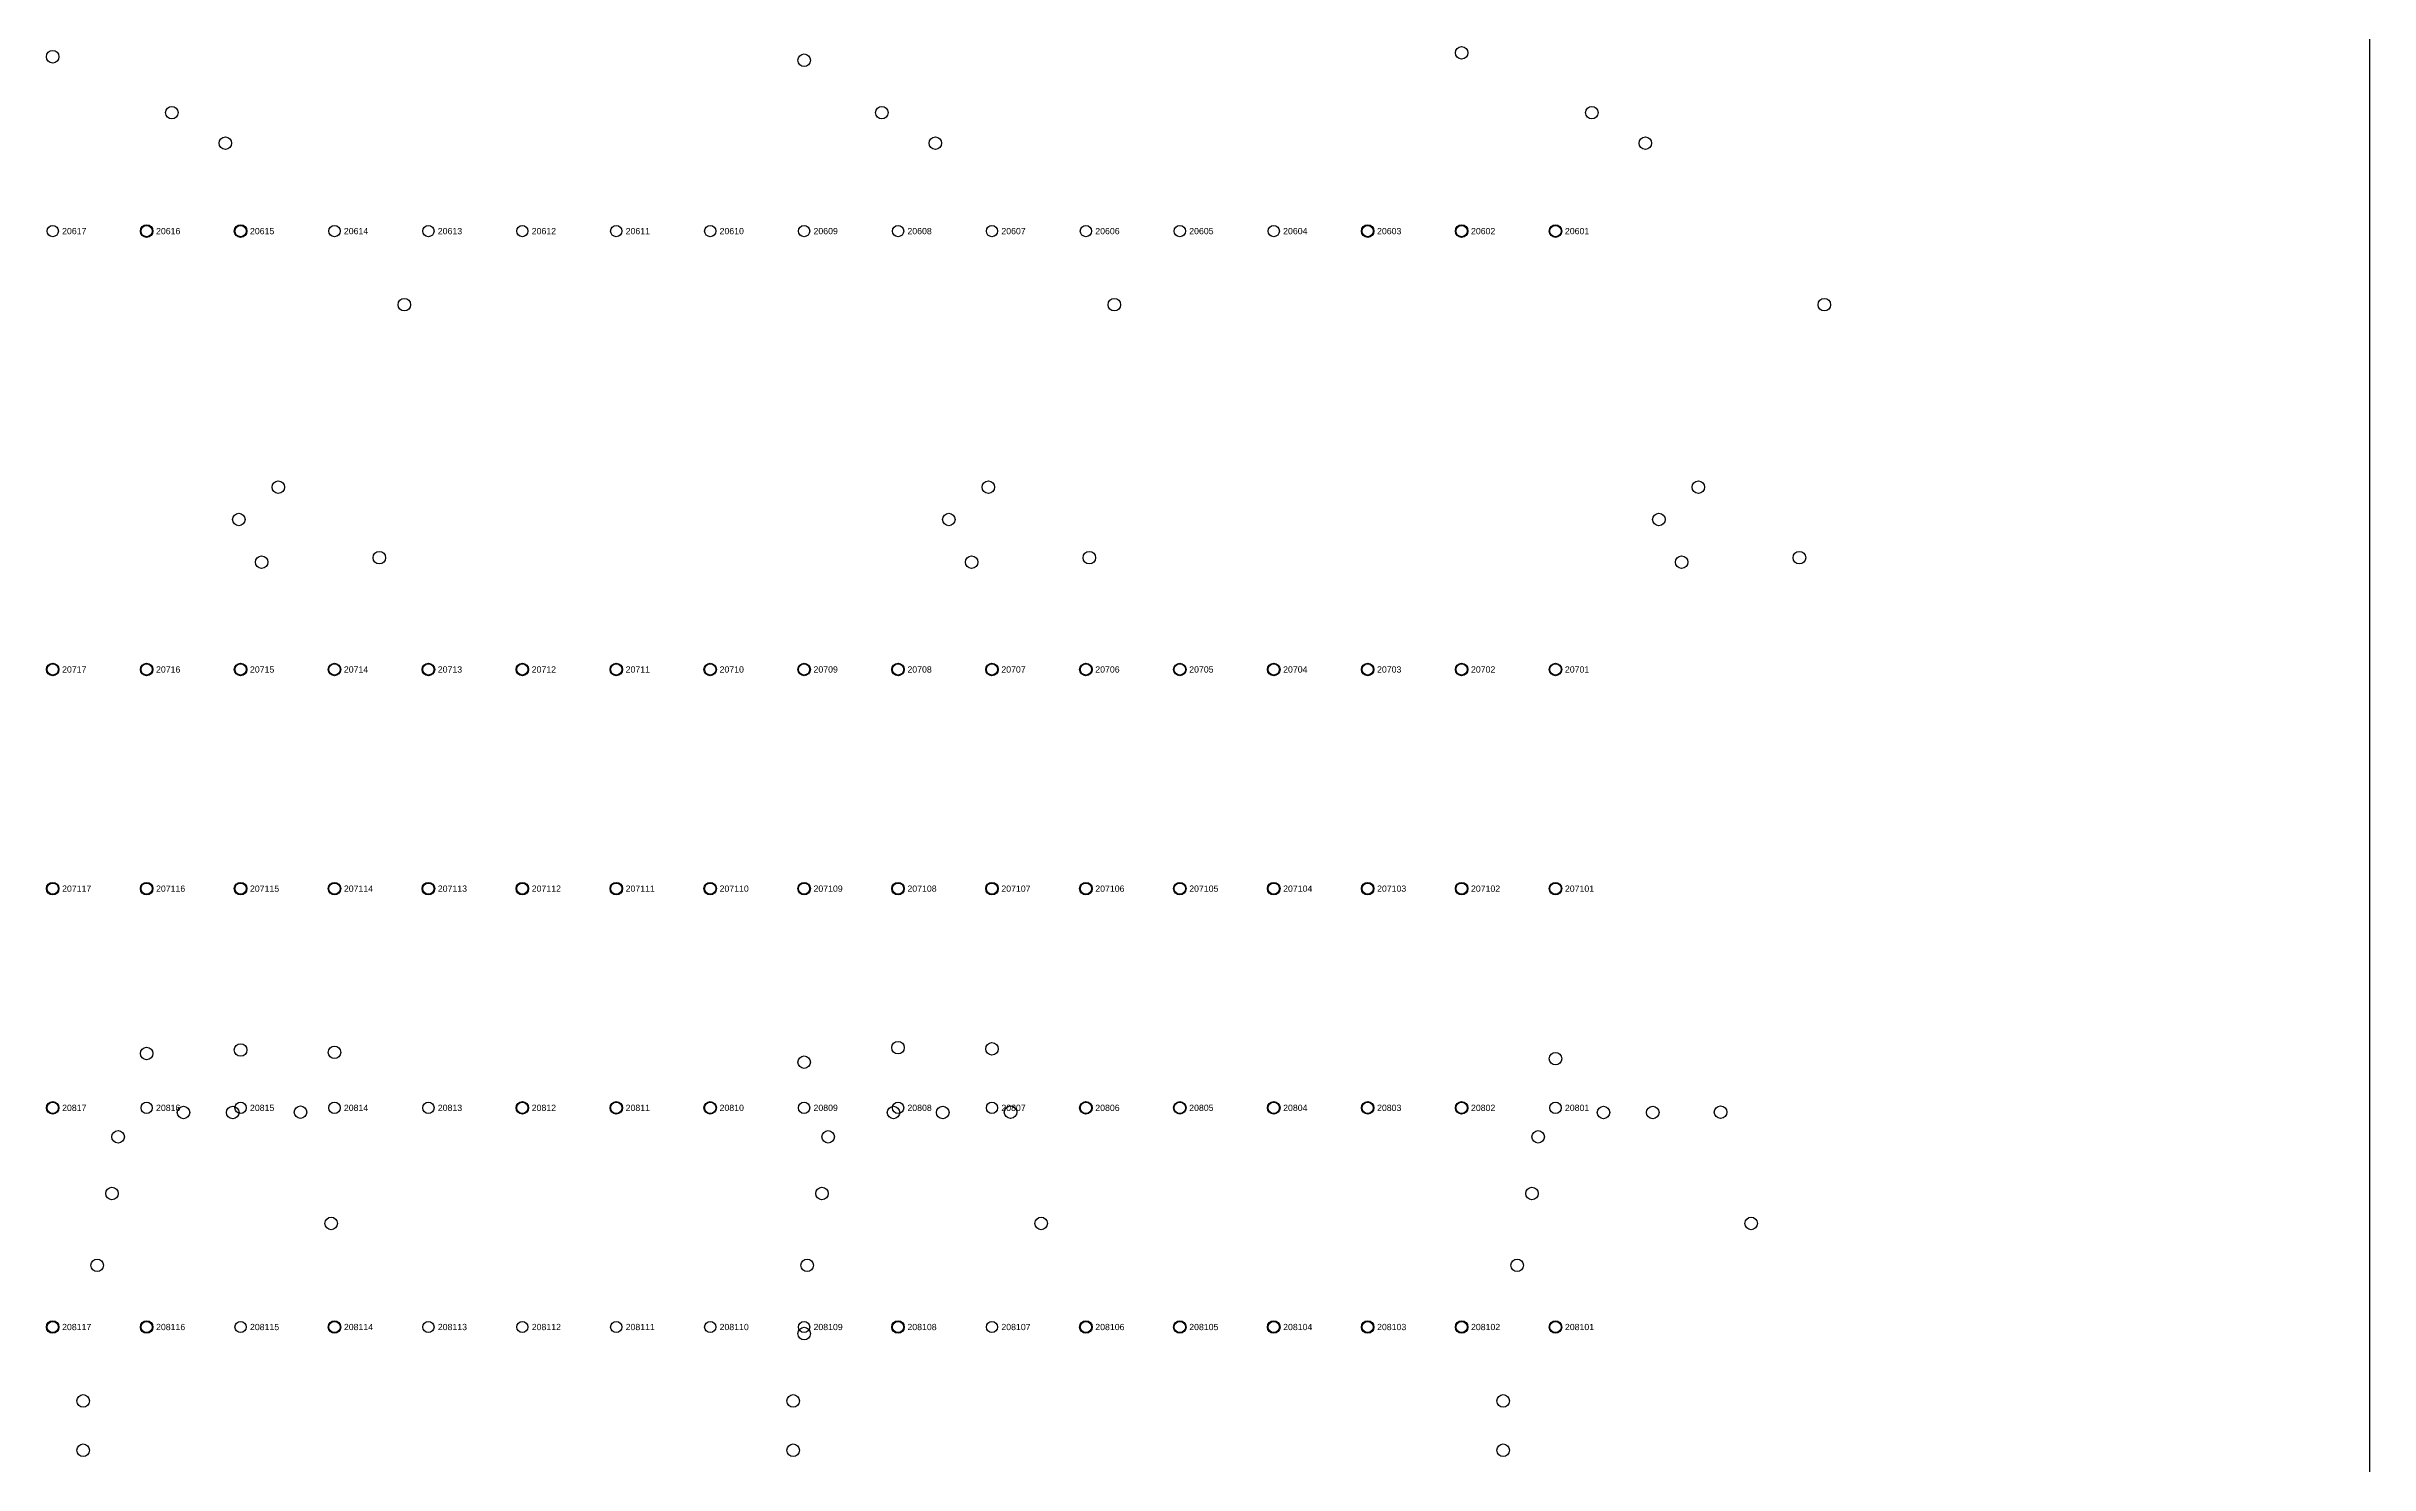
# Model space of a CAD drawing. Extents: x -5 to 376, y -217 to 241.
# Drawn here: x 282 to 376.2, y 68.7 to 126.2 of the extents above; entities that cross this region are included whole.
import ezdxf

# ---------------------------------------------------------------- set-up
doc = ezdxf.new("R2010")
doc.units = 0
for name, color, linetype in [('BOTTOM_PROBES', 1, 'CONTINUOUS'), ('FIXTURE_INTERFACE_PIN', 4, 'CONTINUOUS'), ('FIXTURE_OUTLINE', 144, 'CONTINUOUS'), ('TESTER_INTERFACE_PIN', 144, 'CONTINUOUS'), ('TESTER_INTERFACE_PIN_LABEL', 144, 'CONTINUOUS')]:
    doc.layers.add(name, color=color, linetype=linetype)
doc.styles.get("Standard").update_dxf_attribs({"font": 'arial.ttf'})

msp = doc.modelspace()

# ---------------------------------------------------------------- linework, layer by layer
at = {"layer": 'BOTTOM_PROBES'}
for centre in [(287.05302, 123.48464), (315.85408, 123.48464), (344.65514, 123.48464), (289.22472, 122.24512), (318.02578, 122.24512), (346.82684, 122.24512), (296.48404, 115.69446), (325.2851, 115.69446), (354.08616, 115.69446), (291.37356, 108.29544), (320.17462, 108.29544), (348.97568, 108.29544), (289.77336, 106.9848), (318.57442, 106.9848), (347.37548, 106.9848), (295.47312, 105.4354), (324.27418, 105.4354), (353.07524, 105.4354), (290.69538, 105.25506), (319.49644, 105.25506), (348.2975, 105.25506), (287.52546, 82.93354), (289.52444, 82.93354), (292.27526, 82.9437), (316.32652, 82.93354), (318.3255, 82.93354), (321.07632, 82.9437), (345.12758, 82.93354), (347.12656, 82.93354), (349.87738, 82.9437), (284.8737, 81.94294), (313.67476, 81.94294), (342.47582, 81.94294), (284.62478, 79.64424), (313.42584, 79.64424), (342.2269, 79.64424), (293.51478, 78.43266), (322.31584, 78.43266), (351.1169, 78.43266), (284.02534, 76.7334), (312.8264, 76.7334), (341.62746, 76.7334), (283.45638, 71.2343), (312.25744, 71.2343), (341.0585, 71.2343), (283.45638, 69.23278), (312.25744, 69.23278), (341.0585, 69.23278)]:
    msp.add_circle(centre, 0.254, dxfattribs=at)
at = {"layer": 'FIXTURE_INTERFACE_PIN'}
for centre in [(282.22194, 125.75286), (312.70194, 125.61062), (339.37194, 125.91288), (286.03194, 118.6815), (289.84194, 118.6815), (335.56194, 118.6815), (339.37194, 118.6815), (343.18194, 118.6815), (282.22194, 100.9015), (286.03194, 100.9015), (289.84194, 100.9015), (293.65194, 100.9015), (297.46194, 100.9015), (301.27194, 100.9015), (305.08194, 100.9015), (308.89194, 100.9015), (312.70194, 100.9015), (316.51194, 100.9015), (320.32194, 100.9015), (324.13194, 100.9015), (327.94194, 100.9015), (331.75194, 100.9015), (335.56194, 100.9015), (339.37194, 100.9015), (343.18194, 100.9015), (282.22194, 92.0115), (286.03194, 92.0115), (289.84194, 92.0115), (293.65194, 92.0115), (297.46194, 92.0115), (301.27194, 92.0115), (305.08194, 92.0115), (308.89194, 92.0115), (312.70194, 92.0115), (316.51194, 92.0115), (320.32194, 92.0115), (324.13194, 92.0115), (327.94194, 92.0115), (331.75194, 92.0115), (335.56194, 92.0115), (339.37194, 92.0115), (343.18194, 92.0115), (316.51194, 85.56244), (320.32194, 85.51418), (286.03194, 85.32368), (289.84194, 85.46846), (293.65194, 85.3694), (312.70194, 84.9757), (343.18194, 85.11286), (282.22194, 83.1215), (301.27194, 83.1215), (305.08194, 83.1215), (308.89194, 83.1215), (324.13194, 83.1215), (327.94194, 83.1215), (331.75194, 83.1215), (335.56194, 83.1215), (339.37194, 83.1215), (282.22194, 74.2315), (286.03194, 74.2315), (293.65194, 74.2315), (316.51194, 74.2315), (324.13194, 74.2315), (327.94194, 74.2315), (331.75194, 74.2315), (335.56194, 74.2315), (339.37194, 74.2315), (343.18194, 74.2315), (312.70194, 73.9648)]:
    msp.add_circle(centre, 0.254, dxfattribs=at)
at = {"layer": 'FIXTURE_OUTLINE'}
msp.add_line((376.20194, 240.6015), (376.20194, -216.5985), dxfattribs=at)
at = {"layer": 'TESTER_INTERFACE_PIN'}
for centre in [(282.22194, 118.6815), (286.03194, 118.6815), (289.84194, 118.6815), (293.65194, 118.6815), (297.46194, 118.6815), (301.27194, 118.6815), (305.08194, 118.6815), (308.89194, 118.6815), (312.70194, 118.6815), (316.51194, 118.6815), (320.32194, 118.6815), (324.13194, 118.6815), (327.94194, 118.6815), (331.75194, 118.6815), (335.56194, 118.6815), (339.37194, 118.6815), (343.18194, 118.6815), (282.22194, 100.9015), (286.03194, 100.9015), (289.84194, 100.9015), (293.65194, 100.9015), (297.46194, 100.9015), (301.27194, 100.9015), (305.08194, 100.9015), (308.89194, 100.9015), (312.70194, 100.9015), (316.51194, 100.9015), (320.32194, 100.9015), (324.13194, 100.9015), (327.94194, 100.9015), (331.75194, 100.9015), (335.56194, 100.9015), (339.37194, 100.9015), (343.18194, 100.9015), (282.22194, 92.0115), (286.03194, 92.0115), (289.84194, 92.0115), (293.65194, 92.0115), (297.46194, 92.0115), (301.27194, 92.0115), (305.08194, 92.0115), (308.89194, 92.0115), (312.70194, 92.0115), (316.51194, 92.0115), (320.32194, 92.0115), (324.13194, 92.0115), (327.94194, 92.0115), (331.75194, 92.0115), (335.56194, 92.0115), (339.37194, 92.0115), (343.18194, 92.0115), (282.22194, 83.1215), (286.03194, 83.1215), (289.84194, 83.1215), (293.65194, 83.1215), (297.46194, 83.1215), (301.27194, 83.1215), (305.08194, 83.1215), (308.89194, 83.1215), (312.70194, 83.1215), (316.51194, 83.1215), (320.32194, 83.1215), (324.13194, 83.1215), (327.94194, 83.1215), (331.75194, 83.1215), (335.56194, 83.1215), (339.37194, 83.1215), (343.18194, 83.1215), (282.22194, 74.2315), (286.03194, 74.2315), (289.84194, 74.2315), (293.65194, 74.2315), (297.46194, 74.2315), (301.27194, 74.2315), (305.08194, 74.2315), (308.89194, 74.2315), (312.70194, 74.2315), (316.51194, 74.2315), (320.32194, 74.2315), (324.13194, 74.2315), (327.94194, 74.2315), (331.75194, 74.2315), (335.56194, 74.2315), (339.37194, 74.2315), (343.18194, 74.2315)]:
    msp.add_circle(centre, 0.2286, dxfattribs=at)

# ---------------------------------------------------------------- texts
at = {"layer": 'TESTER_INTERFACE_PIN_LABEL'}
for s, p in [('20617', (282.60294, 118.5545)), ('20616', (286.41294, 118.5545)), ('20615', (290.22294, 118.5545)), ('20614', (294.03294, 118.5545)), ('20613', (297.84294, 118.5545)), ('20612', (301.65294, 118.5545)), ('20611', (305.46294, 118.5545)), ('20610', (309.27294, 118.5545)), ('20609', (313.08294, 118.5545)), ('20608', (316.89294, 118.5545)), ('20607', (320.70294, 118.5545)), ('20606', (324.51294, 118.5545)), ('20605', (328.32294, 118.5545)), ('20604', (332.13294, 118.5545)), ('20603', (335.94294, 118.5545)), ('20602', (339.75294, 118.5545)), ('20601', (343.56294, 118.5545)), ('20717', (282.60294, 100.7745)), ('20716', (286.41294, 100.7745)), ('20715', (290.22294, 100.7745)), ('20714', (294.03294, 100.7745)), ('20713', (297.84294, 100.7745)), ('20712', (301.65294, 100.7745)), ('20711', (305.46294, 100.7745)), ('20710', (309.27294, 100.7745)), ('20709', (313.08294, 100.7745)), ('20708', (316.89294, 100.7745)), ('20707', (320.70294, 100.7745)), ('20706', (324.51294, 100.7745)), ('20705', (328.32294, 100.7745)), ('20704', (332.13294, 100.7745)), ('20703', (335.94294, 100.7745)), ('20702', (339.75294, 100.7745)), ('20701', (343.56294, 100.7745)), ('207117', (282.60294, 91.8845)), ('207116', (286.41294, 91.8845)), ('207115', (290.22294, 91.8845)), ('207114', (294.03294, 91.8845)), ('207113', (297.84294, 91.8845)), ('207112', (301.65294, 91.8845)), ('207111', (305.46294, 91.8845)), ('207110', (309.27294, 91.8845)), ('207109', (313.08294, 91.8845)), ('207108', (316.89294, 91.8845)), ('207107', (320.70294, 91.8845)), ('207106', (324.51294, 91.8845)), ('207105', (328.32294, 91.8845)), ('207104', (332.13294, 91.8845)), ('207103', (335.94294, 91.8845)), ('207102', (339.75294, 91.8845)), ('207101', (343.56294, 91.8845)), ('20817', (282.60294, 82.9945)), ('20816', (286.41294, 82.9945)), ('20815', (290.22294, 82.9945)), ('20814', (294.03294, 82.9945)), ('20813', (297.84294, 82.9945)), ('20812', (301.65294, 82.9945)), ('20811', (305.46294, 82.9945)), ('20810', (309.27294, 82.9945)), ('20809', (313.08294, 82.9945)), ('20808', (316.89294, 82.9945)), ('20807', (320.70294, 82.9945)), ('20806', (324.51294, 82.9945)), ('20805', (328.32294, 82.9945)), ('20804', (332.13294, 82.9945)), ('20803', (335.94294, 82.9945)), ('20802', (339.75294, 82.9945)), ('20801', (343.56294, 82.9945)), ('208117', (282.60294, 74.1045)), ('208116', (286.41294, 74.1045)), ('208115', (290.22294, 74.1045)), ('208114', (294.03294, 74.1045)), ('208113', (297.84294, 74.1045)), ('208112', (301.65294, 74.1045)), ('208111', (305.46294, 74.1045)), ('208110', (309.27294, 74.1045)), ('208109', (313.08294, 74.1045)), ('208108', (316.89294, 74.1045)), ('208107', (320.70294, 74.1045)), ('208106', (324.51294, 74.1045)), ('208105', (328.32294, 74.1045)), ('208104', (332.13294, 74.1045)), ('208103', (335.94294, 74.1045)), ('208102', (339.75294, 74.1045)), ('208101', (343.56294, 74.1045))]:
    msp.add_text(s, height=0.254, dxfattribs=at).set_placement(p)

doc.saveas('drawing.dxf')
